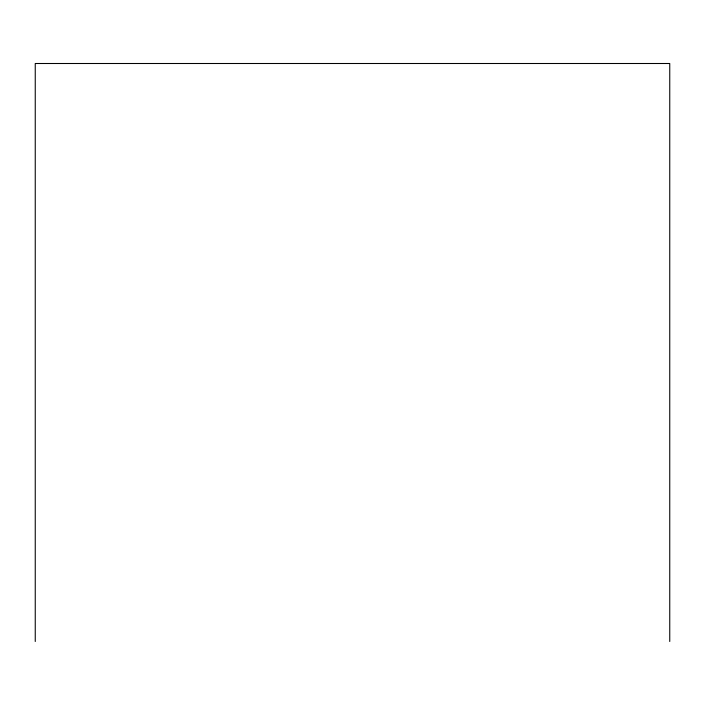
<?xml version="1.0" encoding="UTF-8"?>
<svg xmlns="http://www.w3.org/2000/svg" width="705" height="705" viewBox="0 0 705 705"><rect width="100%" height="100%" fill="white"/><g stroke="black" fill="none" stroke-linecap="round" stroke-linejoin="round"><path stroke-width="1.06" d="M669.75 641.497L669.75 63.503L35.25 63.503L35.25 641.497"/></g></svg>
